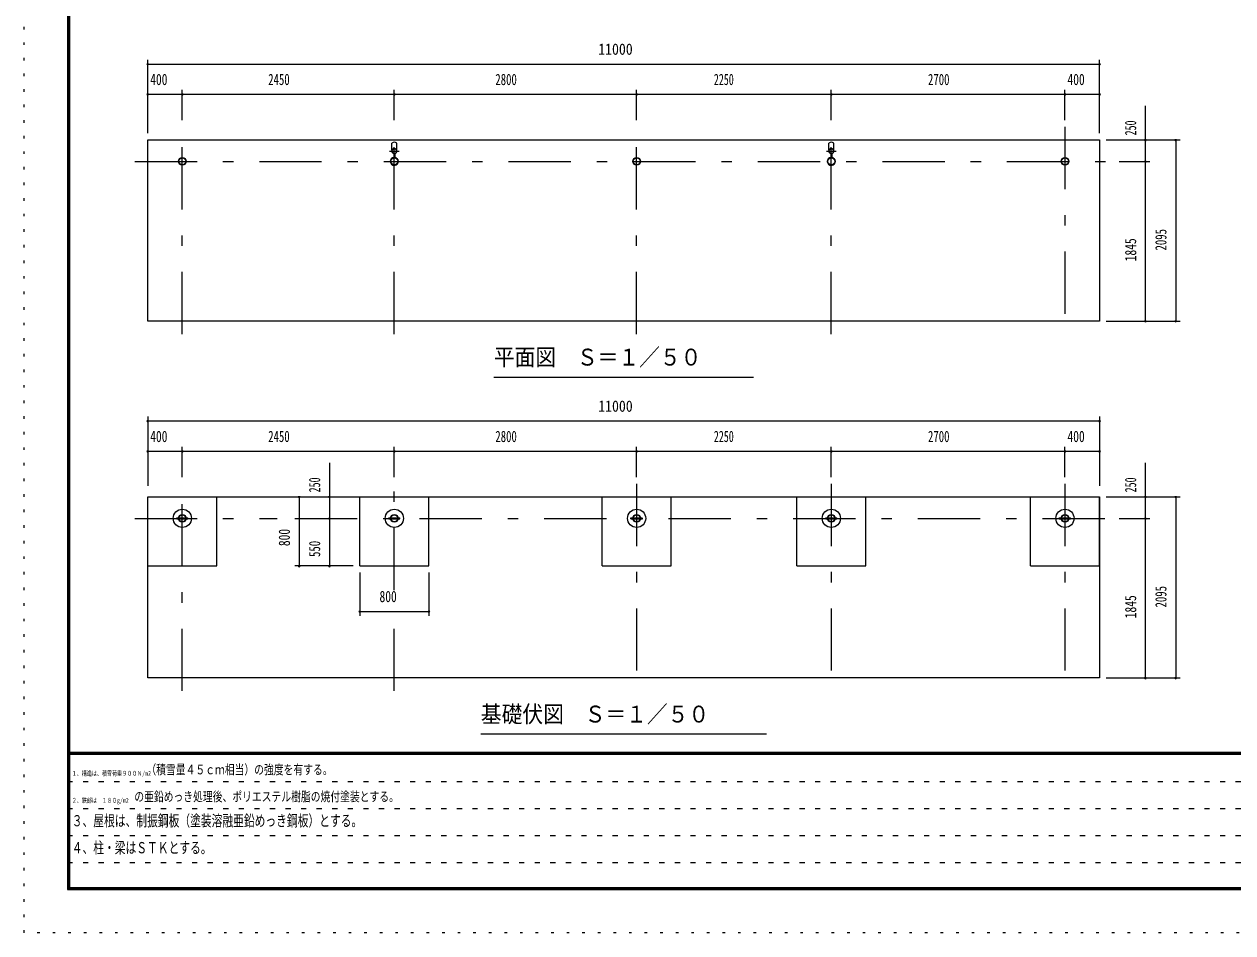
# Model space of a CAD drawing. Units: millimetres, scale not verified, with parts at other scales. Extents: x -25857 to 25867, y -10500 to 10500.
# Drawn here: x -3833 to 10134, y -10500 to 0 of the extents above; entities that cross this region are included whole.
import ezdxf
from ezdxf.enums import TextEntityAlignment as Align

# ---------------------------------------------------------------- set-up
doc = ezdxf.new("R2010")
doc.units = ezdxf.units.MM
doc.header["$LTSCALE"] = 60
for name, pattern in [('USER1', [3, 1, -2]), ('USER3', [24, 12, -5, 2, -5]), ('USER4', [3, 0.5, -2.5])]:
    doc.linetypes.add(name, pattern=pattern)
doc.layers.add('0-1_0-F1TEXT', color=7, linetype='Continuous')
for name, color, linetype, lineweight in [('0-2_1-05BOLD', 7, 'Continuous', 18), ('0-3_1-25CENTER', 3, 'USER3', 18), ('0-5_1-55DIM', 3, 'Continuous', 18), ('0-C_F-F1PAPER', 5, 'Continuous', 18), ('0-D_F-E_J_ADD', 5, 'USER4', 18)]:
    doc.layers.add(name, color=color, linetype=linetype, lineweight=lineweight)
doc.styles.add('ＭＳ ゴシック', font='')
doc.styles.get('ＭＳ ゴシック').set_extended_font_data('MS Gothic')

msp = doc.modelspace()

# ---------------------------------------------------------------- linework, layer by layer
at = {"layer": '0-2_1-05BOLD'}
for p, q in [((-2405.67, -1335.33), (8594.32, -1335.33)), ((-2405.67, -3430.33), (-2405.67, -1335.33)), ((416.83, -1457.81), (416.83, -1373.23)), ((471.83, -1457.81), (471.83, -1373.23)), ((5466.83, -1457.81), (5466.83, -1373.23)), ((5521.83, -1457.81), (5521.83, -1373.23)), ((8594.32, -1335.33), (8594.32, -3430.33)), ((439.72, -1496.06), (439.72, -1539.41)), ((441.32, -1494.67), (441.32, -1540.88)), ((447.32, -1494.67), (447.32, -1540.88)), ((448.93, -1496.06), (448.93, -1539.41)), ((5489.73, -1496.06), (5489.73, -1539.41)), ((5491.33, -1494.67), (5491.33, -1540.88)), ((5497.33, -1494.67), (5497.33, -1540.88)), ((5498.93, -1496.06), (5498.93, -1539.41)), ((8594.32, -3430.33), (-2405.67, -3430.33)), ((44.33, -6260.33), (44.33, -5460.33)), ((2844.33, -6260.33), (2844.33, -5460.33)), ((5094.33, -6260.33), (5094.33, -5460.33)), ((7794.33, -6260.33), (7794.33, -5460.33)), ((-2070.67, -5703.83), (-2049.74, -5703.83)), ((-2070.67, -5716.83), (-2070.67, -5703.83)), ((-2070.67, -5716.83), (-2049.74, -5716.83)), ((-2045.49, -5703.83), (-1965.84, -5703.83)), ((-2045.49, -5716.83), (-1965.84, -5716.83)), ((-1961.59, -5703.83), (-1940.66, -5703.83)), ((379.33, -5716.83), (400.26, -5716.83)), ((404.51, -5703.83), (484.16, -5703.83)), ((404.51, -5716.83), (484.16, -5716.83)), ((488.41, -5703.83), (509.34, -5703.83)), ((488.41, -5716.83), (509.34, -5716.83)), ((509.34, -5716.83), (509.34, -5703.83)), ((3179.33, -5716.83), (3200.26, -5716.83)), ((3204.51, -5703.83), (3284.15, -5703.83)), ((3204.51, -5716.83), (3284.15, -5716.83)), ((3288.41, -5703.83), (3309.33, -5703.83)), ((3288.41, -5716.83), (3309.33, -5716.83)), ((3309.33, -5716.83), (3309.33, -5703.83)), ((5429.33, -5716.83), (5429.33, -5703.83)), ((5429.33, -5703.83), (5450.26, -5703.83)), ((5429.33, -5716.83), (5450.26, -5716.83)), ((5454.51, -5703.83), (5534.15, -5703.83)), ((5454.51, -5716.83), (5534.15, -5716.83)), ((5538.41, -5703.83), (5559.33, -5703.83)), ((8129.33, -5716.83), (8150.26, -5716.83)), ((8154.51, -5703.83), (8234.16, -5703.83)), ((8154.51, -5716.83), (8234.16, -5716.83)), ((8238.41, -5703.83), (8259.34, -5703.83)), ((8238.41, -5716.83), (8259.34, -5716.83)), ((8259.34, -5716.83), (8259.34, -5703.83))]:
    msp.add_line(p, q, dxfattribs=at)
msp.add_lwpolyline([(-2405.67, -7555.33), (-2405.67, -5460.33), (8594.33, -5460.33), (8594.33, -7555.33)], close=True, dxfattribs=at)
for points in [[(-2405.67, -6260.33), (-1605.66, -6260.33), (-1605.66, -5460.33)], [(44.33, -6260.33), (844.34, -6260.33), (844.34, -5460.33)], [(2844.33, -6260.33), (3644.33, -6260.33), (3644.33, -5460.33)], [(5094.33, -6260.33), (5894.33, -6260.33), (5894.33, -5460.33)], [(7794.33, -6260.33), (8594.34, -6260.33), (8594.34, -5460.33)], [(-1961.59, -5716.83), (-1940.66, -5716.83), (-1940.66, -5703.83)], [(379.33, -5716.83), (379.33, -5703.83), (400.26, -5703.83)], [(3179.33, -5716.83), (3179.33, -5703.83), (3200.26, -5703.83)], [(5538.41, -5716.83), (5559.33, -5716.83), (5559.33, -5703.83)], [(8129.33, -5716.83), (8129.33, -5703.83), (8150.26, -5703.83)]]:
    msp.add_lwpolyline(points, dxfattribs=at)
for centre, radius in [((444.33, -1467.33), 27.5), ((444.33, -1435.98), 2.25), ((5494.33, -1467.33), 27.5), ((5494.33, -1435.98), 2.25), ((-2005.67, -1585.33), 44.55), ((-2005.67, -1585.33), 40.35), ((444.33, -1585.33), 44.55), ((444.33, -1585.33), 40.35), ((444.33, -1633.73), 2.25), ((3244.33, -1585.33), 44.55), ((3244.33, -1585.33), 40.35), ((5494.33, -1585.33), 44.55), ((5494.33, -1585.33), 40.35), ((5494.33, -1633.73), 2.25), ((8194.33, -1585.33), 44.55), ((8194.33, -1585.33), 40.35), ((-2005.67, -5710.33), 105), ((-2005.67, -5710.33), 44.55), ((-2005.67, -5710.33), 40.35), ((444.33, -5710.33), 105), ((444.33, -5710.33), 44.55), ((444.33, -5710.33), 40.35), ((3244.33, -5710.33), 105), ((3244.33, -5710.33), 44.55), ((3244.33, -5710.33), 40.35), ((5494.33, -5710.33), 105), ((5494.33, -5710.33), 44.55), ((5494.33, -5710.33), 40.35), ((8194.33, -5710.33), 105), ((8194.33, -5710.33), 44.55), ((8194.33, -5710.33), 40.35)]:
    msp.add_circle(centre, radius, dxfattribs=at)
for centre, radius, start, end in [((444.33, -1408.72), 44.9, 52.23546, 127.76454), ((5494.33, -1408.72), 44.9, 52.23546, 127.76454), ((444.33, -1467.33), 29.1, 90, 260.90512), ((444.33, -1484.73), 44.9, 109.58864, 127.76454), ((444.33, -1435.98), 3.85, 270, 218.65778), ((444.33, -1467.33), 29.1, 279.09488, 84.06984), ((444.33, -1484.73), 44.9, 52.23546, 70.41136), ((5494.33, -1467.33), 29.1, 90, 260.90512), ((5494.33, -1484.73), 44.9, 109.58864, 127.76454), ((5494.33, -1435.98), 3.85, 270, 218.65778), ((5494.33, -1467.33), 29.1, 279.09488, 84.06984), ((5494.33, -1484.73), 44.9, 52.23546, 70.41136), ((444.33, -1585.33), 46.15, 95.72713, 270.00108), ((444.33, -1633.73), 3.85, 142.09248, 90), ((444.33, -1585.33), 46.15, 273.78915, 84.28163), ((5494.33, -1585.33), 46.15, 95.72713, 270.00108), ((5494.33, -1633.73), 3.85, 142.09248, 90), ((5494.33, -1585.33), 46.15, 273.78915, 84.28163)]:
    msp.add_arc(centre, radius, start, end, dxfattribs=at)
at = {"layer": '0-3_1-25CENTER'}
for p, q in [((-2005.67, -3580.33), (-2005.67, -1185.33)), ((444.33, -3580.33), (444.33, -1185.33)), ((3244.33, -3580.33), (3244.33, -1185.33)), ((5494.33, -3580.33), (5494.33, -1185.33)), ((8194.33, -1185.33), (8194.33, -3580.33)), ((389.33, -1467.33), (499.33, -1467.33)), ((455.09, -1517.8), (433.56, -1517.8)), ((5439.33, -1467.33), (5549.33, -1467.33)), ((5505.09, -1517.8), (5483.57, -1517.8)), ((-2555.67, -1585.33), (8744.32, -1585.33)), ((-2005.67, -7705.33), (-2005.67, -5310.33)), ((444.33, -6538.73), (444.33, -5310.33)), ((3244.33, -5310.33), (3244.33, -7705.33)), ((5494.33, -5310.33), (5494.33, -7705.33)), ((8194.33, -5310.33), (8194.33, -7705.33)), ((-2555.67, -5710.33), (-908.5, -5710.33)), ((-705.67, -5710.33), (8744.32, -5710.33)), ((444.33, -7705.33), (444.33, -6735.33))]:
    msp.add_line(p, q, dxfattribs=at)
at = {"layer": '0-5_1-55DIM'}
for p, q in [((-2405.67, -1260.33), (-2405.67, -410.33)), ((8594.32, -1260.33), (8594.32, -410.33)), ((-2395.67, -460.33), (-2415.67, -460.33)), ((-2405.67, -460.33), (8594.32, -460.33)), ((8604.32, -460.33), (8584.32, -460.33)), ((-2395.67, -810.33), (-2415.67, -810.33)), ((-2405.67, -810.33), (8594.32, -810.33)), ((-1995.67, -810.33), (-2015.67, -810.33)), ((-2005.67, -1110.33), (-2005.67, -760.33)), ((454.33, -810.33), (434.33, -810.33)), ((444.33, -1110.33), (444.33, -760.33)), ((3254.33, -810.33), (3234.33, -810.33)), ((3244.33, -1110.33), (3244.33, -760.33)), ((5504.33, -810.33), (5484.33, -810.33)), ((5494.33, -1110.33), (5494.33, -760.33)), ((8204.33, -810.33), (8184.33, -810.33)), ((8194.33, -1110.33), (8194.33, -760.33)), ((8604.32, -810.33), (8584.32, -810.33)), ((9124.32, -3430.33), (9124.32, -942.83)), ((8669.32, -1335.33), (9524.33, -1335.33)), ((9134.32, -1335.33), (9114.32, -1335.33)), ((9484.33, -1335.33), (9464.33, -1335.33)), ((9474.33, -1335.33), (9474.33, -3430.33)), ((8819.33, -1585.33), (9174.32, -1585.33)), ((9134.32, -1585.33), (9114.32, -1585.33)), ((8669.32, -3430.33), (9524.33, -3430.33)), ((9134.32, -3430.33), (9114.32, -3430.33)), ((9484.33, -3430.33), (9464.33, -3430.33)), ((1594.33, -4080.33), (4594.33, -4080.33)), ((-2395.67, -4585.33), (-2415.67, -4585.33)), ((-2405.67, -4535.33), (-2405.67, -5335.33)), ((-2405.67, -4585.33), (8594.33, -4585.33)), ((8604.33, -4585.33), (8584.33, -4585.33)), ((8594.33, -4535.33), (8594.33, -5335.33)), ((-2005.67, -5235.33), (-2005.67, -4885.33)), ((444.33, -5235.33), (444.33, -4885.33)), ((3244.33, -5235.33), (3244.33, -4885.33)), ((5494.33, -5235.33), (5494.33, -4885.33)), ((8194.33, -5235.33), (8194.33, -4885.33)), ((-2395.67, -4935.33), (-2415.67, -4935.33)), ((-2405.67, -4935.33), (8594.33, -4935.33)), ((-1995.67, -4935.33), (-2015.67, -4935.33)), ((454.33, -4935.33), (434.33, -4935.33)), ((3254.33, -4935.33), (3234.33, -4935.33)), ((5504.33, -4935.33), (5484.33, -4935.33)), ((8204.33, -4935.33), (8184.33, -4935.33)), ((8604.33, -4935.33), (8584.33, -4935.33)), ((-305.67, -5067.83), (-305.67, -6260.33)), ((9124.32, -7555.33), (9124.32, -5067.83)), ((-645.66, -5460.33), (-665.66, -5460.33)), ((-655.66, -5460.33), (-655.66, -6260.33)), ((-295.67, -5460.33), (-315.67, -5460.33)), ((8669.32, -5460.33), (9524.33, -5460.33)), ((9134.32, -5460.33), (9114.32, -5460.33)), ((9484.33, -5460.33), (9464.33, -5460.33)), ((9474.33, -5460.33), (9474.33, -7555.33)), ((-295.67, -5710.33), (-315.67, -5710.33)), ((8819.33, -5710.33), (9174.32, -5710.33)), ((9134.32, -5710.33), (9114.32, -5710.33)), ((-30.66, -6260.33), (-705.67, -6260.33)), ((-645.66, -6260.33), (-665.66, -6260.33)), ((-295.67, -6260.33), (-315.67, -6260.33)), ((44.33, -6335.33), (44.33, -6835.33)), ((844.34, -6335.33), (844.34, -6835.33)), ((54.33, -6785.33), (34.33, -6785.33)), ((44.33, -6785.33), (844.34, -6785.33)), ((854.34, -6785.33), (834.34, -6785.33)), ((8669.32, -7555.33), (9524.33, -7555.33)), ((9134.32, -7555.33), (9114.32, -7555.33)), ((9484.33, -7555.33), (9464.33, -7555.33)), ((4744.33, -8205.33), (1444.33, -8205.33))]:
    msp.add_line(p, q, dxfattribs=at)
for centre in [(-2405.67, -460.33), (8594.32, -460.33), (-2405.67, -810.33), (-2005.67, -810.33), (444.33, -810.33), (3244.33, -810.33), (5494.33, -810.33), (8194.33, -810.33), (8594.32, -810.33), (9124.32, -1335.33), (9474.33, -1335.33), (9124.32, -1585.33), (9124.32, -3430.33), (9474.33, -3430.33), (-2405.67, -4585.33), (8594.33, -4585.33), (-2405.67, -4935.33), (-2005.67, -4935.33), (444.33, -4935.33), (3244.33, -4935.33), (5494.33, -4935.33), (8194.33, -4935.33), (8594.33, -4935.33), (-655.66, -5460.33), (-305.67, -5460.33), (9124.32, -5460.33), (9474.33, -5460.33), (-305.67, -5710.33), (9124.32, -5710.33), (-655.66, -6260.33), (-305.67, -6260.33), (44.33, -6785.33), (844.34, -6785.33), (9124.32, -7555.33), (9474.33, -7555.33)]:
    msp.add_arc(centre, 10, 180, 0, dxfattribs=at)
at = {"layer": '0-C_F-F1PAPER'}
for p, q in [((-3333.34, 10100), (-3333.34, -10000)), ((-3330.84, 10097.5), (-3330.84, -9997.5)), ((-3328.34, 10095), (-3328.34, -9995)), ((-3323.34, 10090), (-3323.34, -9990)), ((-3318.34, 10085), (-3318.34, -9985)), ((-3308.34, 10075), (-3308.34, -9975)), ((25341.66, -8415), (-3308.34, -8415)), ((25341.66, -8417.5), (-3308.34, -8417.5)), ((25341.66, -8420), (-3308.34, -8420)), ((25341.66, -8422.5), (-3308.34, -8422.5)), ((25341.66, -8425), (-3308.34, -8425)), ((25341.66, -8427.5), (-3308.34, -8427.5)), ((25341.66, -8430), (-3308.34, -8430)), ((25341.66, -8432.5), (-3308.34, -8432.5)), ((25341.66, -8435), (-3308.34, -8435)), ((25341.66, -8437.5), (-3308.34, -8437.5)), ((25341.66, -8440), (-3308.34, -8440)), ((-3330.84, -9997.5), (25364.16, -9997.5)), ((-3328.34, -9995), (25361.66, -9995)), ((-3323.34, -9990), (25356.66, -9990)), ((-3318.34, -9985), (25351.66, -9985)), ((-3308.34, -9975), (25341.66, -9975))]:
    msp.add_line(p, q, dxfattribs=at)
at = {"layer": '0-C_F-F1PAPER', "color": 6, "linetype": 'USER1'}
for p, q in [((-3333.34, -8752), (14916.67, -8752)), ((-3333.34, -9064), (14916.67, -9064)), ((-3333.34, -9376), (14916.67, -9376)), ((-3333.34, -9688), (12408.67, -9688))]:
    msp.add_line(p, q, dxfattribs=at)
at = {"layer": '0-C_F-F1PAPER'}
for points in [[(-3333.34, -10000), (25366.66, -10000), (25366.66, 10100)], [(-3325.84, 10092.5), (-3325.84, -9992.5), (25359.16, -9992.5), (25359.16, 10092.5)], [(-3320.84, 10087.5), (-3320.84, -9987.5), (25354.16, -9987.5), (25354.16, 10087.5)], [(-3315.84, 10082.5), (-3315.84, -9982.5), (25349.16, -9982.5), (25349.16, 10082.5)], [(-3313.34, 10080), (-3313.34, -9980), (25346.66, -9980), (25346.66, 10080)], [(-3310.84, 10077.5), (-3310.84, -9977.5), (25344.16, -9977.5), (25344.16, 10077.5)]]:
    msp.add_lwpolyline(points, dxfattribs=at)
at = {"layer": '0-D_F-E_J_ADD'}
for p, q in [((-3833.34, -10500), (-3833.34, 10500)), ((25866.66, -10500), (-3833.34, -10500))]:
    msp.add_line(p, q, dxfattribs=at)

# ---------------------------------------------------------------- texts
at = {"layer": '0-1_0-F1TEXT', "style": 'ＭＳ ゴシック'}
for s, height, width, p in [('１、構造は、積雪荷重９００Ｎ/m2', 55.35, 0.75, (-3283.33, -8702)), ('（積雪量４５ｃｍ相当）の強度を有する。', 110.7, 0.75, (-2420.84, -8702)), ('２、鉄部は\u3000１８０g/m2', 55.35, 0.75, (-3283.33, -9014)), ('\u3000の亜鉛めっき処理後、ポリエステル樹脂の焼付塗装とする。', 110.7, 0.75, (-2673.74, -9014)), ('３、屋根は、制振鋼板（塗装溶融亜鉛めっき鋼板）とする。', 130.2, 0.7, (-3283.33, -9308.23)), ('４、柱・梁はＳＴＫとする。', 130.2, 0.7, (-3283.33, -9620.23))]:
    msp.add_text(s, height=height, dxfattribs=dict(at, width=width)).set_placement(p, align=Align.BOTTOM_LEFT)
at = {"layer": '0-5_1-55DIM', "color": 7, "style": 'ＭＳ ゴシック'}
for s, height, width, p in [('11000', 130.2, 0.9, (2800.57, -392.56)), ('400', 130.2, 0.75, (-2376.92, -742.57)), ('2450', 130.2, 0.7, (-1013.17, -742.57)), ('2800', 130.2, 0.7, (1611.83, -742.57)), ('2250', 130.2, 0.65, (4136.83, -742.57)), ('2700', 130.2, 0.7, (6611.83, -742.57)), ('400', 130.2, 0.75, (8223.07, -742.57)), ('平面図\u3000Ｓ＝１／５０', 195.4, 0.9, (1594.33, -4003.68)), ('11000', 130.2, 0.9, (2800.58, -4517.56)), ('400', 130.2, 0.75, (-2376.92, -4867.56)), ('2450', 130.2, 0.7, (-1013.17, -4867.56)), ('2800', 130.2, 0.7, (1611.83, -4867.56)), ('2250', 130.2, 0.65, (4136.83, -4867.56)), ('2700', 130.2, 0.7, (6611.83, -4867.56)), ('400', 130.2, 0.75, (8223.08, -4867.56)), ('800', 130.2, 0.75, (273.08, -6717.56)), ('基礎伏図\u3000Ｓ＝１／５０', 195.4, 0.9, (1444.33, -8128.68))]:
    msp.add_text(s, height=height, dxfattribs=dict(at, width=width)).set_placement(p, align=Align.BOTTOM_LEFT)
for s, width, p in [('250', 0.65, (9056.56, -1285.33)), ('1845', 0.75, (9056.56, -2740.33)), ('2095', 0.7, (9406.56, -2615.33)), ('250', 0.65, (-373.43, -5410.33)), ('250', 0.65, (9056.56, -5410.33)), ('800', 0.75, (-723.43, -6031.58)), ('550', 0.7, (-373.43, -6156.58)), ('2095', 0.7, (9406.56, -6740.33)), ('1845', 0.75, (9056.56, -6865.33))]:
    msp.add_text(s, height=130.2, rotation=90, dxfattribs=dict(at, width=width)).set_placement(p, align=Align.BOTTOM_LEFT)

doc.saveas('drawing.dxf')
